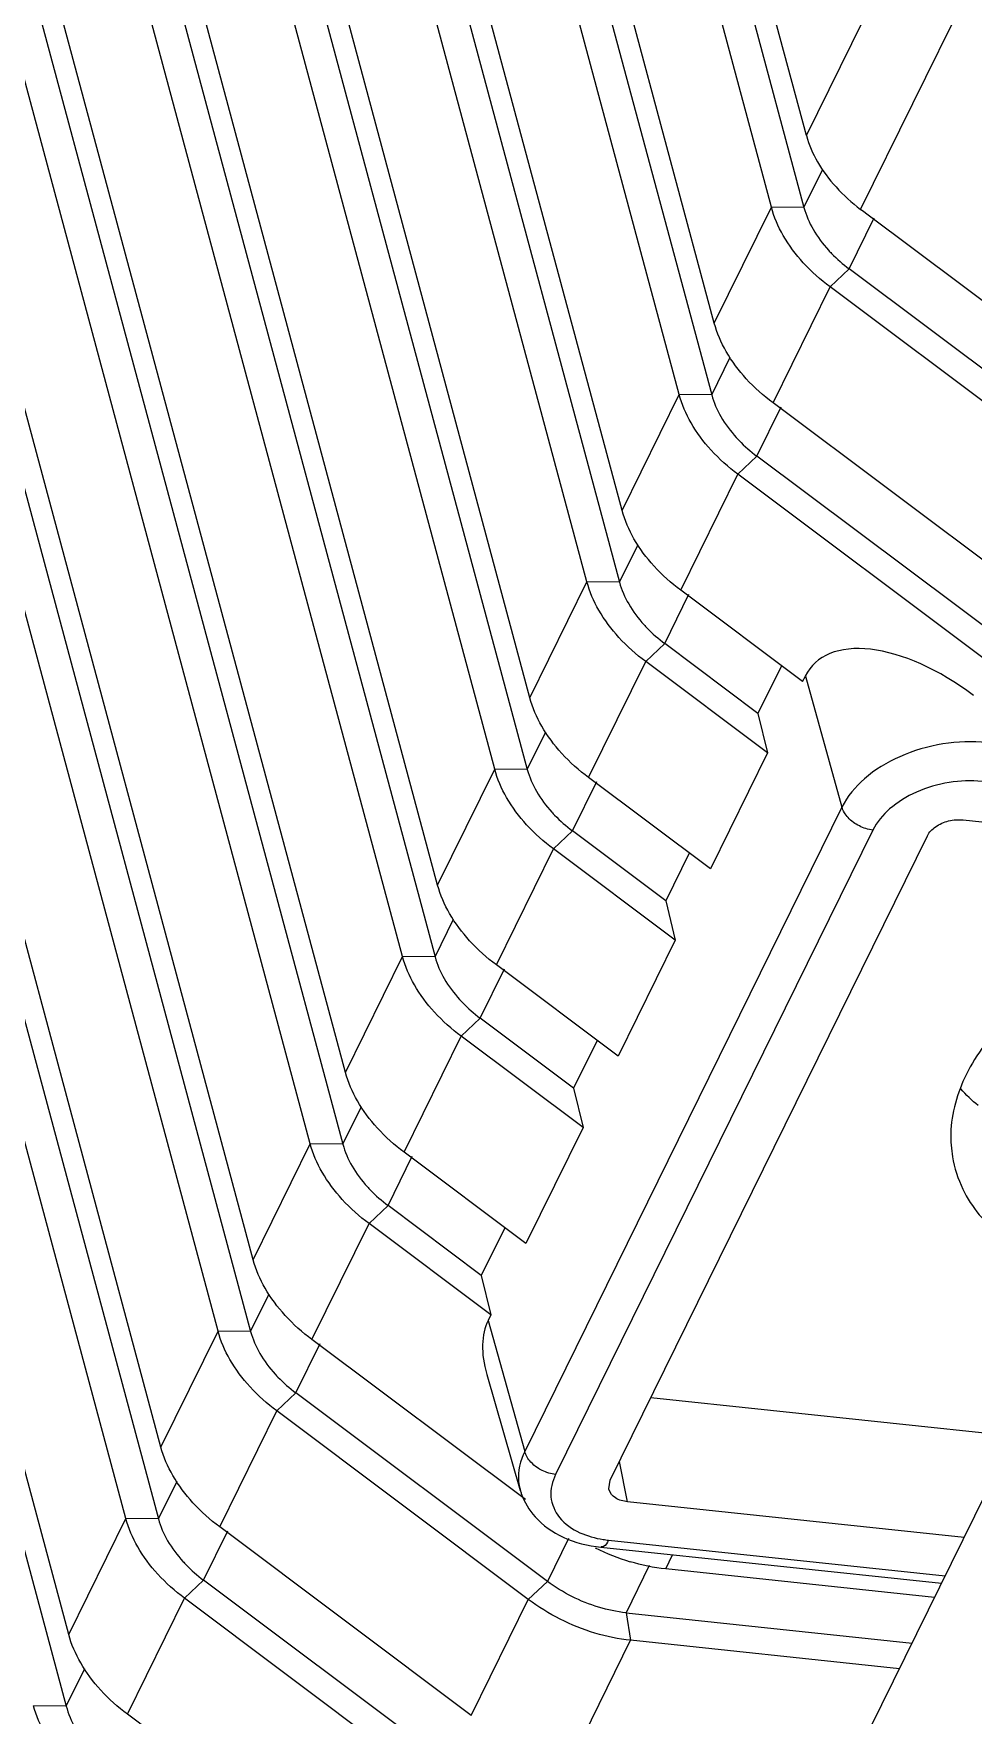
# Model space of a CAD drawing. Header units: millimetres. Extents: x 10368 to 13229, y -13270 to -11269.
# Drawn here: x 12871.28 to 12887.76, y -12393.38 to -12363.9 of the extents above; entities that cross this region are included whole.
import ezdxf

# ---------------------------------------------------------------- set-up
doc = ezdxf.new("R2010")
doc.units = ezdxf.units.MM

# ---------------------------------------------------------------- blocks, each defined once
blk = doc.blocks.new('u59')
at = {"color": 7, "linetype": 'Continuous'}
for p, q in [((-319.478, 134.064), (-324.663, 123.534)), ((-313.142, 132.501), (-308.732, 129.197)), ((-314.143, 130.468), (-309.733, 127.164)), ((-314.477, 130.151), (-310.067, 126.847)), ((-316.552, 129.934), (-317.553, 127.901)), ((-314.759, 129.217), (-315.76, 127.184)), ((-314.759, 129.217), (-310.349, 125.913)), ((-308.732, 129.197), (-309.733, 127.164)), ((-307.657, 129.055), (-307.983, 128.394)), ((-301.961, 107.85), (-307.657, 129.055)), ((-307.657, 129.055), (-307.086, 129.05)), ((-322.267, 128.399), (-317.553, 127.901)), ((-317.473, 127.418), (-322.489, 127.948)), ((-317.473, 127.418), (-317.553, 127.901)), ((-307.702, 127.799), (-308.703, 125.766)), ((-307.702, 127.799), (-302, 106.575)), ((-317.88, 126.591), (-317.473, 127.418)), ((-322.883, 127.148), (-318.169, 126.65)), ((-316.094, 126.867), (-315.76, 127.184)), ((-315.76, 127.184), (-311.35, 123.88)), ((-310.067, 126.847), (-309.733, 127.164)), ((-317.034, 126.269), (-323.005, 126.9)), ((-316.463, 126.117), (-316.094, 126.867)), ((-316.094, 126.867), (-311.684, 123.563)), ((-310.067, 126.847), (-310.492, 125.984)), ((-317.167, 126.146), (-323.07, 126.769)), ((-318.169, 126.65), (-318.291, 126.402)), ((-323.401, 126.096), (-317.499, 125.472)), ((-310.349, 125.913), (-311.35, 123.88)), ((-309.274, 125.771), (-309.6, 125.11)), ((-303.578, 104.566), (-309.274, 125.771)), ((-309.274, 125.771), (-308.703, 125.766)), ((-308.703, 125.766), (-303.001, 104.542)), ((-317.499, 125.472), (-317.357, 124.764)), ((-315.709, 125.433), (-311.966, 122.629)), ((-317.194, 125.094), (-322.757, 113.797)), ((-317.171, 125.243), (-317.194, 125.094)), ((-315.033, 123.242), (-315.619, 125.272)), ((-321.801, 113.696), (-316.238, 124.993)), ((-321.259, 113.293), (-315.696, 124.59)), ((-315.055, 122.293), (-315.696, 124.59)), ((-309.319, 124.515), (-310.32, 122.482)), ((-309.319, 124.515), (-303.617, 103.29)), ((-317.909, 123.644), (-324.277, 124.317)), ((-311.684, 123.563), (-311.35, 123.88)), ((-311.684, 123.563), (-312.109, 122.699)), ((-311.966, 122.629), (-312.967, 120.596)), ((-310.891, 122.487), (-311.217, 121.826)), ((-305.195, 101.282), (-310.891, 122.487)), ((-310.891, 122.487), (-310.32, 122.482)), ((-310.32, 122.482), (-304.618, 101.258)), ((-315.103, 122.196), (-315.055, 122.293)), ((-314.936, 121.504), (-315.103, 122.196)), ((-315.103, 122.196), (-312.967, 120.596)), ((-315.348, 120.667), (-314.936, 121.504)), ((-314.936, 121.504), (-313.301, 120.279)), ((-310.936, 121.231), (-311.937, 119.198)), ((-310.936, 121.231), (-305.234, 100.006)), ((-316.72, 118.912), (-315.719, 120.945)), ((-315.719, 120.945), (-313.583, 119.345)), ((-313.301, 120.279), (-312.967, 120.596)), ((-313.301, 120.279), (-313.726, 119.415)), ((-313.583, 119.345), (-314.584, 117.312)), ((-312.508, 119.203), (-312.834, 118.542)), ((-306.812, 97.998), (-312.508, 119.203)), ((-312.508, 119.203), (-311.937, 119.198)), ((-311.937, 119.198), (-306.235, 97.973)), ((-316.553, 118.22), (-316.72, 118.912)), ((-316.72, 118.912), (-314.584, 117.312)), ((-316.965, 117.383), (-316.553, 118.22)), ((-316.553, 118.22), (-314.918, 116.994)), ((-312.553, 117.947), (-313.554, 115.914)), ((-312.553, 117.947), (-306.851, 96.722)), ((-318.337, 115.628), (-317.336, 117.661)), ((-317.336, 117.661), (-315.2, 116.061)), ((-314.918, 116.994), (-314.584, 117.312)), ((-314.918, 116.994), (-315.343, 116.131)), ((-315.2, 116.061), (-316.201, 114.028)), ((-314.125, 115.919), (-314.451, 115.257)), ((-308.429, 94.714), (-314.125, 115.919)), ((-314.125, 115.919), (-313.554, 115.914)), ((-313.554, 115.914), (-307.852, 94.689)), ((-318.17, 114.935), (-318.337, 115.628)), ((-318.337, 115.628), (-316.201, 114.028)), ((-323.385, 113.518), (-339.422, 115.212)), ((-318.582, 114.099), (-318.17, 114.935)), ((-318.17, 114.935), (-316.535, 113.71)), ((-314.17, 114.663), (-315.171, 112.63)), ((-314.17, 114.663), (-308.468, 93.438)), ((-319.954, 112.344), (-318.953, 114.377)), ((-318.953, 114.377), (-316.817, 112.777)), ((-316.535, 113.71), (-316.201, 114.028)), ((-316.535, 113.71), (-316.96, 112.847)), ((-320.618, 110.996), (-321.259, 113.293)), ((-316.817, 112.777), (-317.818, 110.744)), ((-315.742, 112.635), (-316.068, 111.973)), ((-310.046, 91.43), (-315.742, 112.635)), ((-315.742, 112.635), (-315.171, 112.63)), ((-315.171, 112.63), (-309.469, 91.405)), ((-319.787, 111.651), (-319.954, 112.344)), ((-319.954, 112.344), (-317.818, 110.744)), ((-320.199, 110.815), (-319.787, 111.651)), ((-319.787, 111.651), (-318.152, 110.426)), ((-315.787, 111.379), (-316.788, 109.346)), ((-315.787, 111.379), (-310.086, 90.154)), ((-320.57, 111.093), (-320.618, 110.996)), ((-320.57, 111.093), (-318.434, 109.493)), ((-323.845, 110.764), (-319.435, 107.46)), ((-318.152, 110.426), (-317.818, 110.744)), ((-324.179, 110.446), (-319.769, 107.142)), ((-318.152, 110.426), (-318.577, 109.563)), ((-324.461, 109.512), (-320.051, 106.208)), ((-318.434, 109.493), (-319.435, 107.46)), ((-317.359, 109.351), (-317.685, 108.689)), ((-311.663, 88.146), (-317.359, 109.351)), ((-317.359, 109.351), (-316.788, 109.346)), ((-316.788, 109.346), (-311.086, 88.121)), ((-317.404, 108.095), (-318.405, 106.062)), ((-317.404, 108.095), (-311.703, 86.87)), ((-325.462, 107.479), (-321.052, 104.176)), ((-319.769, 107.142), (-319.435, 107.46)), ((-325.796, 107.162), (-321.386, 103.858)), ((-319.769, 107.142), (-320.194, 106.279)), ((-326.108, 106.203), (-321.698, 102.899)), ((-320.051, 106.208), (-321.052, 104.176)), ((-318.976, 106.067), (-319.302, 105.405)), ((-313.28, 84.862), (-318.976, 106.067)), ((-318.976, 106.067), (-318.405, 106.062)), ((-318.405, 106.062), (-312.704, 84.837)), ((-319.021, 104.81), (-320.022, 102.778)), ((-319.021, 104.81), (-313.32, 83.586)), ((-321.386, 103.858), (-321.052, 104.176)), ((-321.386, 103.858), (-321.826, 102.963)), ((-321.698, 102.899), (-321.642, 102.858)), ((-321.586, 102.816), (-324.361, 97.183)), ((-321.642, 102.858), (-321.586, 102.816)), ((-320.593, 102.783), (-320.924, 102.11)), ((-314.897, 81.578), (-320.593, 102.783)), ((-320.593, 102.783), (-320.022, 102.778)), ((-320.022, 102.778), (-314.321, 81.553)), ((-320.637, 101.522), (-323.418, 95.874)), ((-320.637, 101.522), (-314.937, 80.302))]:
    blk.add_line(p, q, dxfattribs=at)
for centre, radius, start, end in [((-318.629, 122.924), 3.758, 63.1887, 73.2286), ((-317.368, 124.235), 1.921, 81.0951, 83.9881), ((-316.67, 124.969), 1.094, 16.1056, 19.154)]:
    blk.add_arc(centre, radius, start, end, dxfattribs=at)
for centre, start_param, end_param in [((-317.316, 123.987), 0.136328, 0.678734), ((-322.878, 112.69), -1.44033, 0.136328)]:
    blk.add_ellipse(centre, major_axis=(2.149, -1.864), ratio=0.522124, start_param=start_param, end_param=end_param, dxfattribs=at)
for points, start_tangent, end_tangent in [([(-308.116, 130.448), (-307.646, 130.024), (-307.295, 129.548), (-307.085, 129.05)], (0.800328, -0.599562), (0.259432, -0.965761)), ([(-307.657, 129.055), (-307.818, 129.438)], (-0.259432, 0.965761), (-0.498571, 0.866849)), ([(-308.732, 129.197), (-308.262, 128.773)], (0.800328, -0.599562), (0.673612, -0.739085)), ([(-308.262, 128.773), (-307.911, 128.296)], (0.673612, -0.739085), (0.498589, -0.866839)), ([(-307.911, 128.296), (-307.701, 127.799)], (0.498589, -0.866839), (0.259432, -0.965761)), ([(-317.553, 127.901), (-316.929, 127.774), (-316.318, 127.53), (-315.76, 127.184)], (0.994465, -0.105072), (0.800328, -0.599562)), ([(-317.473, 127.418), (-316.993, 127.32), (-316.523, 127.132), (-316.094, 126.867)], (0.994465, -0.105072), (0.800328, -0.599562)), ([(-309.733, 127.164), (-309.263, 126.74), (-308.912, 126.264), (-308.702, 125.766)], (0.800328, -0.599562), (0.259432, -0.965761)), ([(-309.753, 126.571), (-310.067, 126.847)], (-0.694739, 0.719262), (-0.800328, 0.599562)), ([(-318.169, 126.65), (-317.545, 126.523)], (0.994465, -0.105072), (0.957663, -0.28789)), ([(-309.435, 126.154), (-309.705, 126.52), (-309.753, 126.571)], (-0.498571, 0.866849), (-0.694739, 0.719262)), ([(-317.167, 126.146), (-317.079, 126.258), (-317.035, 126.263)], (0.441734, 0.897146), (0.994224, -0.107327)), ([(-316.371, 126.093), (-317.034, 126.269)], (-0.907376, 0.42032), (-0.994465, 0.105072)), ([(-316.157, 125.385), (-316.306, 125.746), (-316.664, 126.014), (-317.071, 126.133)], (-0.089221, 0.996012), (-0.987893, 0.155138)), ([(-315.878, 125.736), (-316.371, 126.093)], (-0.664799, 0.747022), (-0.907376, 0.42032)), ([(-310.349, 125.913), (-309.879, 125.489)], (0.800328, -0.599562), (0.673612, -0.739085)), ([(-309.274, 125.771), (-309.435, 126.154)], (-0.259432, 0.965761), (-0.498571, 0.866849)), ([(-315.637, 125.328), (-315.878, 125.736)], (-0.327973, 0.944687), (-0.664799, 0.747022)), ([(-317.499, 125.472), (-317.287, 125.404), (-317.176, 125.265), (-317.171, 125.243)], (0.994465, -0.105072), (0.166885, -0.985976)), ([(-316.238, 124.993), (-316.157, 125.385)], (0.441734, 0.897146), (-0.089221, 0.996012)), ([(-309.879, 125.489), (-309.528, 125.012)], (0.673612, -0.739085), (0.498589, -0.866839)), ([(-315.696, 124.59), (-315.589, 125.114), (-315.62, 125.272)], (0.441734, 0.897146), (-0.284383, 0.958711)), ([(-309.528, 125.012), (-309.318, 124.515)], (0.498589, -0.866839), (0.259432, -0.965761)), ([(-316.238, 124.993), (-316.002, 124.923), (-315.917, 124.873)], (0.994465, -0.105072), (0.82529, -0.564709)), ([(-315.917, 124.873), (-315.805, 124.776)], (0.82529, -0.564709), (0.675265, -0.737575)), ([(-315.805, 124.776), (-315.696, 124.59)], (0.675265, -0.737575), (0.268877, -0.963175)), ([(-311.35, 123.88), (-310.88, 123.456), (-310.529, 122.979), (-310.319, 122.482)], (0.800328, -0.599562), (0.259432, -0.965761)), ([(-311.37, 123.287), (-311.684, 123.563)], (-0.694739, 0.719262), (-0.800328, 0.599562)), ([(-311.052, 122.87), (-311.322, 123.236), (-311.37, 123.287)], (-0.498571, 0.866849), (-0.694739, 0.719262)), ([(-310.891, 122.487), (-311.052, 122.87)], (-0.259432, 0.965761), (-0.498571, 0.866849)), ([(-311.966, 122.629), (-311.496, 122.204)], (0.800328, -0.599562), (0.673612, -0.739085)), ([(-311.496, 122.204), (-311.145, 121.728)], (0.673612, -0.739085), (0.498589, -0.866839)), ([(-323.198, 119.425), (-323.378, 119.991), (-324.045, 120.819), (-325.105, 121.417), (-326.455, 121.728), (-327.206, 121.764)], (-0.167479, 0.985876), (-0.999977, -0.006751)), ([(-311.145, 121.728), (-310.936, 121.231)], (0.498589, -0.866839), (0.259432, -0.965761)), ([(-312.967, 120.596), (-312.497, 120.172), (-312.146, 119.695), (-311.936, 119.198)], (0.800328, -0.599562), (0.259432, -0.965761)), ([(-312.987, 120.003), (-313.301, 120.279)], (-0.694739, 0.719262), (-0.800328, 0.599562)), ([(-312.669, 119.586), (-312.939, 119.952), (-312.987, 120.003)], (-0.498571, 0.866849), (-0.694739, 0.719262)), ([(-323.438, 117.985), (-323.168, 119.015), (-323.198, 119.425)], (0.441734, 0.897146), (-0.167479, 0.985876)), ([(-312.508, 119.203), (-312.669, 119.586)], (-0.259432, 0.965761), (-0.498571, 0.866849)), ([(-313.583, 119.345), (-313.113, 118.92)], (0.800328, -0.599562), (0.673612, -0.739085)), ([(-313.113, 118.92), (-312.762, 118.444)], (0.673612, -0.739085), (0.498589, -0.866839)), ([(-323.647, 118.527), (-323.342, 118.234)], (0.770149, -0.637864), (0.663901, -0.74782)), ([(-312.762, 118.444), (-312.553, 117.947)], (0.498589, -0.866839), (0.259432, -0.965761)), ([(-325.045, 116.298), (-324.159, 117.004), (-323.438, 117.985)], (0.842369, 0.538901), (0.441734, 0.897146)), ([(-314.584, 117.312), (-314.114, 116.887), (-313.763, 116.411), (-313.553, 115.914)], (0.800328, -0.599562), (0.259432, -0.965761)), ([(-314.604, 116.719), (-314.918, 116.994)], (-0.694739, 0.719262), (-0.800328, 0.599562)), ([(-314.286, 116.301), (-314.556, 116.668), (-314.604, 116.719)], (-0.498571, 0.866849), (-0.694739, 0.719262)), ([(-314.125, 115.919), (-314.286, 116.301)], (-0.259432, 0.965761), (-0.498571, 0.866849)), ([(-315.2, 116.061), (-314.73, 115.636)], (0.800328, -0.599562), (0.673612, -0.739085)), ([(-314.73, 115.636), (-314.379, 115.16)], (0.673612, -0.739085), (0.498589, -0.866839)), ([(-314.379, 115.16), (-314.17, 114.663)], (0.498589, -0.866839), (0.259432, -0.965761)), ([(-316.201, 114.028), (-315.731, 113.603), (-315.38, 113.127), (-315.171, 112.63)], (0.800328, -0.599562), (0.259432, -0.965761)), ([(-323.716, 112.844), (-323.139, 112.862), (-322.566, 113.032), (-322.095, 113.327), (-321.801, 113.696)], (0.994465, -0.105072), (0.441734, 0.897146)), ([(-322.757, 113.797), (-322.9, 113.64), (-323.13, 113.537), (-323.385, 113.518)], (-0.441734, -0.897146), (-0.994465, 0.105072)), ([(-321.801, 113.696), (-321.565, 113.625), (-321.367, 113.479), (-321.259, 113.293)], (0.994465, -0.105072), (0.268877, -0.963175)), ([(-316.221, 113.435), (-316.535, 113.71)], (-0.694739, 0.719262), (-0.800328, 0.599562)), ([(-323.801, 112.162), (-323.029, 112.187), (-322.275, 112.411), (-321.653, 112.799), (-321.259, 113.293)], (0.994465, -0.105072), (0.441734, 0.897146)), ([(-315.903, 113.017), (-316.173, 113.384), (-316.221, 113.435)], (-0.498571, 0.866849), (-0.694739, 0.719262)), ([(-315.742, 112.635), (-315.903, 113.017)], (-0.259432, 0.965761), (-0.498571, 0.866849)), ([(-316.817, 112.777), (-316.347, 112.352)], (0.800328, -0.599562), (0.673612, -0.739085)), ([(-316.347, 112.352), (-315.996, 111.876)], (0.673612, -0.739085), (0.498589, -0.866839)), ([(-315.996, 111.876), (-315.787, 111.379)], (0.498589, -0.866839), (0.259432, -0.965761)), ([(-317.818, 110.744), (-317.348, 110.319), (-316.997, 109.843), (-316.788, 109.346)], (0.800328, -0.599562), (0.259432, -0.965761)), ([(-317.838, 110.151), (-318.152, 110.426)], (-0.694739, 0.719262), (-0.800328, 0.599562)), ([(-317.52, 109.733), (-317.79, 110.1), (-317.838, 110.151)], (-0.498571, 0.866849), (-0.694739, 0.719262)), ([(-317.359, 109.351), (-317.52, 109.733)], (-0.259432, 0.965761), (-0.498571, 0.866849)), ([(-318.434, 109.493), (-317.964, 109.068)], (0.800328, -0.599562), (0.673612, -0.739085)), ([(-317.964, 109.068), (-317.613, 108.592)], (0.673612, -0.739085), (0.498589, -0.866839)), ([(-317.613, 108.592), (-317.404, 108.095)], (0.498589, -0.866839), (0.259432, -0.965761)), ([(-319.435, 107.46), (-318.965, 107.035), (-318.614, 106.559), (-318.405, 106.062)], (0.800328, -0.599562), (0.259432, -0.965761)), ([(-319.455, 106.867), (-319.769, 107.142)], (-0.694739, 0.719262), (-0.800328, 0.599562)), ([(-319.137, 106.449), (-319.407, 106.815), (-319.455, 106.867)], (-0.498571, 0.866849), (-0.694739, 0.719262)), ([(-318.976, 106.067), (-319.137, 106.449)], (-0.259432, 0.965761), (-0.498571, 0.866849)), ([(-320.051, 106.208), (-319.581, 105.784)], (0.800328, -0.599562), (0.673612, -0.739085)), ([(-319.581, 105.784), (-319.23, 105.308)], (0.673612, -0.739085), (0.498589, -0.866839)), ([(-319.23, 105.308), (-319.021, 104.81)], (0.498589, -0.866839), (0.259432, -0.965761)), ([(-321.052, 104.176), (-320.582, 103.751), (-320.231, 103.275), (-320.022, 102.778)], (0.800328, -0.599562), (0.259432, -0.965761)), ([(-321.076, 103.587), (-321.386, 103.858)], (-0.696374, 0.717679), (-0.800328, 0.599562)), ([(-320.754, 103.165), (-321.024, 103.531), (-321.076, 103.587)], (-0.498571, 0.866849), (-0.696374, 0.717679)), ([(-320.593, 102.783), (-320.754, 103.165)], (-0.259432, 0.965761), (-0.498571, 0.866849)), ([(-321.155, 102.423), (-321.586, 102.816)], (-0.672207, 0.740363), (-0.798175, 0.602426)), ([(-320.832, 101.984), (-321.155, 102.423)], (-0.498682, 0.866785), (-0.672207, 0.740363)), ([(-320.637, 101.522), (-320.832, 101.984)], (-0.259432, 0.965761), (-0.498682, 0.866785))]:
    blk.add_spline(points, degree=3, dxfattribs=dict(at, start_tangent=start_tangent, end_tangent=end_tangent))

msp = doc.modelspace()

# ---------------------------------------------------------------- block references
at = {"rotation": 180}
msp.add_blockref('u59', (12564.199, -12264.161), dxfattribs=at)

doc.saveas('drawing.dxf')
